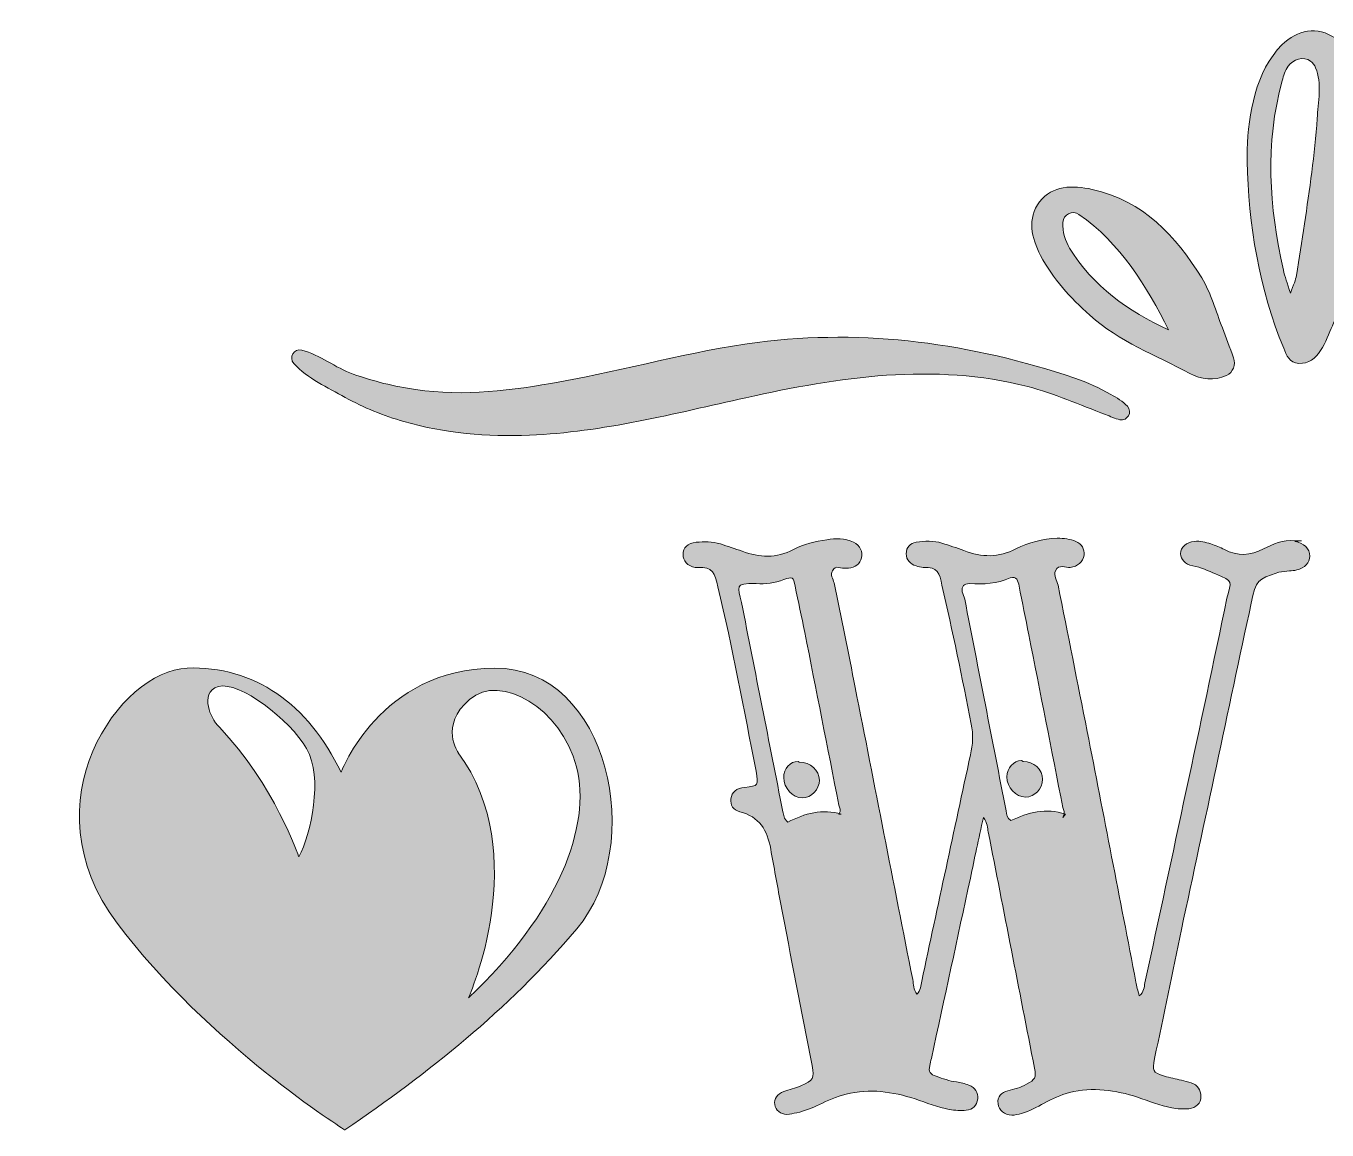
# Model space of a CAD drawing. Header units: inches. Extents: x 149 to 931, y -852 to -227.
# Drawn here: x 159.1 to 539.7, y -550.2 to -227.1 of the extents above; entities that cross this region are included whole.
import ezdxf

# ---------------------------------------------------------------- set-up
doc = ezdxf.new("R2010")
doc.units = ezdxf.units.IN
doc.header["$MEASUREMENT"] = 0
doc.layers.add('Layer 1', color=7, linetype='Continuous')

# ---------------------------------------------------------------- blocks, each defined once
blk = doc.blocks.new('block 3')
at = {"layer": 'Layer 1', "true_color": 0x278121}
h = blk.add_hatch(color=86, dxfattribs=at)
h.dxf.hatch_style = 2
edge = h.paths.add_edge_path()
edge.add_spline(control_points=[(516.35, -266.58), (516.33, -265.47), (516.34, -264.36), (516.37, -263.24), (516.68, -252.87), (518.87, -240.18), (526.53, -232.58), (531.01, -228.14), (536.81, -227.07), (542.17, -230.63), (547.46, -234.15), (550.12, -240.87), (551.36, -246.88), (552.49, -252.35), (552.53, -257.98), (552.32, -263.56), (551.87, -275.23), (550.32, -286.88), (547.21, -298.15), (545.65, -303.83), (543.69, -309.4), (541.29, -314.78), (539.37, -319.08), (537.29, -326.21), (531.43, -325.8), (528.57, -325.6), (527.95, -323.51), (527.03, -321.32), (519.99, -304.47), (516.59, -284.82), (516.35, -266.58)], knot_values=[0, 0, 0, 0, 1, 1, 1, 2, 2, 2, 3, 3, 3, 4, 4, 4, 5, 5, 5, 6, 6, 6, 7, 7, 7, 8, 8, 8, 9, 9, 9, 10, 10, 10, 10], degree=3, periodic=1)
edge = h.paths.add_edge_path()
edge.add_spline(control_points=[(536.38, -239.32), (536.04, -238.52), (535.55, -237.82), (534.88, -237.32), (532.81, -235.78), (529.74, -236.85), (528.34, -238.83), (527.45, -240.09), (527, -241.59), (526.59, -243.07), (521.51, -261.69), (522.77, -279.85), (526.94, -298.49), (527.36, -300.38), (528.06, -302.2), (529.03, -305.29), (529.91, -302.66), (530.56, -301.39), (530.76, -300.05), (532.23, -290.14), (533.98, -279.92), (535.26, -269.84), (535.93, -264.63), (536.48, -259.4), (536.82, -254.15), (537.11, -249.59), (538.25, -243.64), (536.38, -239.32)], knot_values=[0, 0, 0, 0, 1, 1, 1, 2, 2, 2, 3, 3, 3, 4, 4, 4, 5, 5, 5, 6, 6, 6, 7, 7, 7, 8, 8, 8, 9, 9, 9, 9], degree=3, periodic=1)
h = blk.add_hatch(color=86, dxfattribs=at)
h.dxf.hatch_style = 2
edge = h.paths.add_edge_path()
edge.add_spline(control_points=[(512.36, -324.19), (513.09, -326.17), (512.22, -328.44), (510.31, -329.33), (506.61, -331.04), (502.92, -330.56), (499.55, -328.74), (489.63, -323.39), (478.88, -319.48), (470.3, -311.71), (464.61, -306.56), (459.47, -301.09), (455.93, -294.24), (453.24, -289.04), (451.89, -283.39), (455.62, -278.53), (459.39, -273.63), (465.22, -273.64), (470.96, -274.88), (486, -278.15), (495.44, -288.51), (503.05, -300.8), (505.79, -305.24), (507.17, -310.52), (509.09, -315.44), (510.2, -318.27), (511.23, -321.11), (512.36, -324.19)], knot_values=[0, 0, 0, 0, 1, 1, 1, 2, 2, 2, 3, 3, 3, 4, 4, 4, 5, 5, 5, 6, 6, 6, 7, 7, 7, 8, 8, 8, 9, 9, 9, 9], degree=3, periodic=1)
edge = h.paths.add_edge_path()
edge.add_spline(control_points=[(493.33, -315.95), (487.03, -303.45), (479.19, -290.46), (467.14, -282.21), (465.18, -280.87), (462.55, -282.19), (462.41, -284.56), (462.26, -287.33), (463.21, -290.14), (464.38, -292.06), (471.21, -303.28), (481.48, -310.53), (493.33, -315.95)], knot_values=[0, 0, 0, 0, 1, 1, 1, 2, 2, 2, 3, 3, 3, 4, 4, 4, 4], degree=3, periodic=1)
h = blk.add_hatch(color=86, dxfattribs=at)
h.dxf.hatch_style = 2
edge = h.paths.add_edge_path()
edge.add_spline(control_points=[(237.43, -325.83), (235.85, -324.12), (237.51, -321.32), (239.76, -321.92), (245.21, -323.38), (249.5, -327.06), (254.76, -328.93), (260.69, -331.04), (266.84, -332.56), (273.06, -333.47), (287.33, -335.57), (301.26, -333.73), (315.28, -331.2), (334.61, -327.73), (353.56, -322.23), (373.02, -319.69), (404.6, -315.57), (435.89, -320), (465.92, -330.12), (469.6, -331.36), (473.13, -332.99), (476.5, -334.91), (478.16, -335.85), (479.98, -336.87), (481.32, -338.37), (482.83, -340.05), (481.34, -342.71), (479.11, -342.3), (477.65, -342.03), (476.29, -341.29), (474.9, -340.77), (467.35, -337.97), (459.93, -334.63), (452.16, -332.62), (424.78, -325.5), (396.87, -329.82), (369.72, -335.85), (348.78, -340.51), (327.83, -345.92), (306.39, -346.83), (294.05, -347.35), (281.54, -346.28), (269.66, -342.83), (263.71, -341.11), (257.92, -338.79), (252.5, -335.78), (247.25, -332.86), (241.56, -330.29), (237.43, -325.83)], knot_values=[0, 0, 0, 0, 1, 1, 1, 2, 2, 2, 3, 3, 3, 4, 4, 4, 5, 5, 5, 6, 6, 6, 7, 7, 7, 8, 8, 8, 9, 9, 9, 10, 10, 10, 11, 11, 11, 12, 12, 12, 13, 13, 13, 14, 14, 14, 15, 15, 15, 16, 16, 16, 16], degree=3, periodic=1)
at = {"layer": 'Layer 1', "lineweight": 0}
for points, knots in [([(516.35, -266.58), (516.33, -265.47), (516.34, -264.36), (516.37, -263.24), (516.68, -252.87), (518.87, -240.18), (526.53, -232.58), (531.01, -228.14), (536.81, -227.07), (542.17, -230.63), (547.46, -234.15), (550.12, -240.87), (551.36, -246.88), (552.49, -252.35), (552.53, -257.98), (552.32, -263.56), (551.87, -275.23), (550.32, -286.88), (547.21, -298.15), (545.65, -303.83), (543.69, -309.4), (541.29, -314.78), (539.37, -319.08), (537.29, -326.21), (531.43, -325.8), (528.57, -325.6), (527.95, -323.51), (527.03, -321.32), (519.99, -304.47), (516.59, -284.82), (516.35, -266.58)], [0, 0, 0, 0, 1, 1, 1, 2, 2, 2, 3, 3, 3, 4, 4, 4, 5, 5, 5, 6, 6, 6, 7, 7, 7, 8, 8, 8, 9, 9, 9, 10, 10, 10, 10]), ([(536.38, -239.32), (536.04, -238.52), (535.55, -237.82), (534.88, -237.32), (532.81, -235.78), (529.74, -236.85), (528.34, -238.83), (527.45, -240.09), (527, -241.59), (526.59, -243.07), (521.51, -261.69), (522.77, -279.85), (526.94, -298.49), (527.36, -300.38), (528.06, -302.2), (529.03, -305.29), (529.91, -302.66), (530.56, -301.39), (530.76, -300.05), (532.23, -290.14), (533.98, -279.92), (535.26, -269.84), (535.93, -264.63), (536.48, -259.4), (536.82, -254.15), (537.11, -249.59), (538.25, -243.64), (536.38, -239.32)], [0, 0, 0, 0, 1, 1, 1, 2, 2, 2, 3, 3, 3, 4, 4, 4, 5, 5, 5, 6, 6, 6, 7, 7, 7, 8, 8, 8, 9, 9, 9, 9]), ([(512.36, -324.19), (513.09, -326.17), (512.22, -328.44), (510.31, -329.33), (506.61, -331.04), (502.92, -330.56), (499.55, -328.74), (489.63, -323.39), (478.88, -319.48), (470.3, -311.71), (464.61, -306.56), (459.47, -301.09), (455.93, -294.24), (453.24, -289.04), (451.89, -283.39), (455.62, -278.53), (459.39, -273.63), (465.22, -273.64), (470.96, -274.88), (486, -278.15), (495.44, -288.51), (503.05, -300.8), (505.79, -305.24), (507.17, -310.52), (509.09, -315.44), (510.2, -318.27), (511.23, -321.11), (512.36, -324.19)], [0, 0, 0, 0, 1, 1, 1, 2, 2, 2, 3, 3, 3, 4, 4, 4, 5, 5, 5, 6, 6, 6, 7, 7, 7, 8, 8, 8, 9, 9, 9, 9]), ([(493.33, -315.95), (487.03, -303.45), (479.19, -290.46), (467.14, -282.21), (465.18, -280.87), (462.55, -282.19), (462.41, -284.56), (462.26, -287.33), (463.21, -290.14), (464.38, -292.06), (471.21, -303.28), (481.48, -310.53), (493.33, -315.95)], [0, 0, 0, 0, 1, 1, 1, 2, 2, 2, 3, 3, 3, 4, 4, 4, 4]), ([(237.43, -325.83), (235.85, -324.12), (237.51, -321.32), (239.76, -321.92), (245.21, -323.38), (249.5, -327.06), (254.76, -328.93), (260.69, -331.04), (266.84, -332.56), (273.06, -333.47), (287.33, -335.57), (301.26, -333.73), (315.28, -331.2), (334.61, -327.73), (353.56, -322.23), (373.02, -319.69), (404.6, -315.57), (435.89, -320), (465.92, -330.12), (469.6, -331.36), (473.13, -332.99), (476.5, -334.91), (478.16, -335.85), (479.98, -336.87), (481.32, -338.37), (482.83, -340.05), (481.34, -342.71), (479.11, -342.3), (477.65, -342.03), (476.29, -341.29), (474.9, -340.77), (467.35, -337.97), (459.93, -334.63), (452.16, -332.62), (424.78, -325.5), (396.87, -329.82), (369.72, -335.85), (348.78, -340.51), (327.83, -345.92), (306.39, -346.83), (294.05, -347.35), (281.54, -346.28), (269.66, -342.83), (263.71, -341.11), (257.92, -338.79), (252.5, -335.78), (247.25, -332.86), (241.56, -330.29), (237.43, -325.83)], [0, 0, 0, 0, 1, 1, 1, 2, 2, 2, 3, 3, 3, 4, 4, 4, 5, 5, 5, 6, 6, 6, 7, 7, 7, 8, 8, 8, 9, 9, 9, 10, 10, 10, 11, 11, 11, 12, 12, 12, 13, 13, 13, 14, 14, 14, 15, 15, 15, 16, 16, 16, 16])]:
    blk.add_open_spline(points, degree=3, knots=knots, dxfattribs=at)
blk = doc.blocks.new('block 5')
at = {"layer": 'Layer 1', "true_color": 0xf4d561}
h = blk.add_hatch(color=41, dxfattribs=at)
h.dxf.hatch_style = 2
edge = h.paths.add_edge_path()
edge.add_spline(control_points=[(530.36, -377.93), (532.98, -378.41), (534.64, -380.07), (534.64, -382.21), (534.64, -384.11), (533.22, -385.77), (530.84, -386.25), (530.13, -386.48), (529.41, -386.48), (528.7, -386.48), (527.75, -386.72), (526.57, -386.72), (525.62, -386.96), (519.2, -389.1), (518.97, -389.1), (517.54, -395.98), (510.65, -427.81), (504, -459.63), (497.12, -491.45), (494.5, -504.04), (491.89, -516.63), (489.28, -529.21), (488.57, -533.01), (488.57, -533.25), (492.13, -534.44), (493.79, -534.91), (495.45, -535.15), (497.12, -535.63), (498.07, -535.86), (499.02, -536.1), (499.97, -536.34), (501.87, -537.05), (502.82, -538.48), (502.82, -540.38), (502.82, -542.28), (501.39, -543.7), (499.25, -543.94), (497.59, -544.17), (495.93, -543.94), (494.27, -543.7), (490.94, -542.99), (487.62, -541.8), (484.29, -540.61), (477.88, -538.48), (471.23, -537.53), (464.34, -539.19), (461.73, -539.9), (459.36, -541.09), (456.98, -542.28), (454.84, -543.46), (452.71, -544.65), (450.33, -545.36), (449.38, -545.6), (448.43, -545.84), (447.48, -545.84), (445.34, -545.84), (443.68, -544.41), (443.45, -542.51), (443.21, -540.38), (444.4, -539.19), (446.29, -538.71), (448.19, -538.24), (450.09, -537.76), (451.76, -536.81), (454.37, -535.39), (454.61, -534.91), (454.13, -532.06), (449.62, -509.03), (445.11, -485.99), (440.59, -462.95), (440.36, -461.77), (440.36, -460.34), (439.17, -458.68), (437.74, -465.09), (436.56, -470.79), (435.37, -476.49), (431.57, -494.07), (427.77, -511.64), (423.97, -529.21), (423.73, -529.93), (423.73, -530.64), (423.5, -531.35), (423.02, -533.01), (423.73, -533.96), (425.4, -534.44), (427.3, -535.15), (429.2, -535.86), (431.33, -536.1), (432.52, -536.34), (433.71, -536.58), (434.9, -537.05), (436.8, -537.76), (437.74, -539.19), (437.51, -541.09), (437.27, -542.99), (436.08, -544.17), (434.18, -544.41), (432.52, -544.65), (430.86, -544.41), (429.2, -544.17), (425.87, -543.46), (422.55, -542.28), (419.22, -541.09), (412.57, -538.95), (405.92, -538), (399.03, -539.66), (396.18, -540.38), (393.57, -541.56), (391.2, -542.75), (389.06, -543.7), (386.92, -544.65), (384.55, -545.12), (383.6, -545.36), (382.65, -545.6), (381.7, -545.6), (379.8, -545.6), (378.37, -544.41), (378.14, -542.75), (377.9, -541.09), (378.85, -539.66), (380.75, -538.95), (382.41, -538.24), (384.07, -538), (385.74, -537.29), (389.53, -535.63), (389.77, -535.15), (389.06, -531.35), (385.97, -515.44), (382.89, -499.53), (379.8, -483.62), (378.85, -478.39), (377.9, -473.17), (376.95, -467.94), (376, -462.48), (373.62, -458.44), (367.92, -457.02), (366.02, -456.54), (365.07, -455.12), (365.31, -453.22), (365.55, -451.32), (366.97, -450.13), (369.35, -449.89), (373.39, -449.42), (373.39, -449.42), (372.67, -445.14), (369.11, -427.09), (365.79, -409.04), (361.51, -391.23), (360.56, -387.2), (360.09, -385.3), (355.57, -385.53), (355.34, -385.53), (355.1, -385.53), (354.86, -385.53), (352.49, -385.06), (351.3, -383.63), (351.3, -381.73), (351.3, -379.83), (352.72, -378.41), (355.1, -378.17), (357.47, -377.93), (359.85, -377.93), (362.22, -378.65), (364.36, -379.36), (366.5, -380.07), (368.64, -380.78), (373.62, -382.68), (378.61, -382.92), (383.6, -380.31), (386.69, -378.65), (390.01, -377.93), (393.34, -377.46), (395.95, -376.98), (398.56, -376.98), (401.17, -378.17), (403.07, -379.12), (404.02, -381.02), (403.55, -382.68), (403.07, -384.58), (401.65, -385.53), (399.75, -385.77), (399.51, -385.77), (399.27, -385.77), (399.03, -385.77), (397.61, -386.01), (395.95, -384.58), (395, -386.48), (394.29, -387.67), (395.24, -388.86), (395.47, -390.05), (397.61, -400.26), (399.75, -410.47), (401.65, -420.68), (407.35, -449.18), (412.81, -477.68), (418.51, -506.18), (418.75, -507.6), (418.75, -509.03), (419.7, -510.45), (420.88, -509.26), (420.88, -507.84), (421.12, -506.65), (425.87, -484.57), (430.62, -462.48), (435.37, -440.39), (436.08, -437.31), (436.32, -434.46), (435.61, -431.37), (433, -417.83), (430.14, -404.29), (427.06, -390.76), (426.35, -387.2), (425.87, -385.3), (421.6, -385.53), (420.88, -385.53), (420.17, -385.3), (419.46, -385.06), (417.8, -384.58), (416.61, -383.4), (416.61, -381.5), (416.61, -379.6), (417.8, -378.41), (419.46, -378.17), (422.07, -377.7), (424.68, -377.7), (427.06, -378.41), (429.2, -379.12), (431.33, -379.83), (433.47, -380.55), (438.69, -382.68), (443.68, -382.68), (448.67, -380.07), (452.47, -378.17), (456.51, -377.22), (460.78, -376.98), (462.68, -376.98), (464.58, -377.22), (466.24, -377.93), (467.91, -378.65), (468.86, -380.07), (468.62, -381.97), (468.38, -383.87), (466.72, -385.3), (464.58, -385.53), (463.16, -385.77), (461.26, -384.35), (460.31, -386.48), (459.59, -387.91), (460.78, -389.33), (461.02, -390.76), (463.87, -405.01), (466.72, -419.26), (469.57, -433.51), (474.32, -457.97), (479.07, -482.43), (483.82, -506.89), (484.06, -508.08), (484.29, -509.26), (484.77, -510.93), (486.19, -509.74), (486.19, -508.31), (486.43, -507.13), (494.5, -469.6), (502.58, -432.08), (510.42, -394.56), (511.6, -389.33), (512.55, -389.81), (507.09, -387.43), (504.95, -386.48), (502.82, -385.53), (500.44, -385.06), (498.07, -384.58), (496.88, -383.16), (496.88, -381.5), (496.88, -379.6), (498.54, -378.17), (500.92, -377.93), (502.58, -377.7), (504.24, -378.17), (505.67, -378.65), (507.09, -379.12), (508.52, -379.6), (509.7, -380.31), (513.5, -382.21), (517.3, -382.21), (521.1, -380.07), (523.95, -378.65), (526.8, -377.46), (530.13, -377.7), (530.84, -377.7), (531.55, -377.7), (532.27, -377.7), (532.27, -377.7), (530.36, -377.93), (530.36, -377.93)], knot_values=[0, 0, 0, 0, 1, 1, 1, 2, 2, 2, 3, 3, 3, 4, 4, 4, 5, 5, 5, 6, 6, 6, 7, 7, 7, 8, 8, 8, 9, 9, 9, 10, 10, 10, 11, 11, 11, 12, 12, 12, 13, 13, 13, 14, 14, 14, 15, 15, 15, 16, 16, 16, 17, 17, 17, 18, 18, 18, 19, 19, 19, 20, 20, 20, 21, 21, 21, 22, 22, 22, 23, 23, 23, 24, 24, 24, 25, 25, 25, 26, 26, 26, 27, 27, 27, 28, 28, 28, 29, 29, 29, 30, 30, 30, 31, 31, 31, 32, 32, 32, 33, 33, 33, 34, 34, 34, 35, 35, 35, 36, 36, 36, 37, 37, 37, 38, 38, 38, 39, 39, 39, 40, 40, 40, 41, 41, 41, 42, 42, 42, 43, 43, 43, 44, 44, 44, 45, 45, 45, 46, 46, 46, 47, 47, 47, 48, 48, 48, 49, 49, 49, 50, 50, 50, 51, 51, 51, 52, 52, 52, 53, 53, 53, 54, 54, 54, 55, 55, 55, 56, 56, 56, 57, 57, 57, 58, 58, 58, 59, 59, 59, 60, 60, 60, 61, 61, 61, 62, 62, 62, 63, 63, 63, 64, 64, 64, 65, 65, 65, 66, 66, 66, 67, 67, 67, 68, 68, 68, 69, 69, 69, 70, 70, 70, 71, 71, 71, 72, 72, 72, 73, 73, 73, 74, 74, 74, 75, 75, 75, 76, 76, 76, 77, 77, 77, 78, 78, 78, 79, 79, 79, 80, 80, 80, 81, 81, 81, 82, 82, 82, 83, 83, 83, 84, 84, 84, 85, 85, 85, 86, 86, 86, 87, 87, 87, 88, 88, 88, 89, 89, 89, 90, 90, 90, 91, 91, 91, 92, 92, 92, 93, 93, 93, 94, 94, 94, 95, 95, 95, 96, 96, 96, 97, 97, 97, 98, 98, 98, 98], degree=3, periodic=1)
edge = h.paths.add_edge_path()
edge.add_spline(control_points=[(396.9, -457.73), (397.61, -456.54), (397.13, -455.83), (396.9, -455.12), (393.57, -438.26), (390.25, -421.39), (386.92, -404.53), (385.97, -400.02), (385.02, -395.51), (384.07, -391), (383.6, -388.38), (383.36, -388.15), (380.75, -389.1), (378.14, -390.05), (375.52, -390.52), (372.67, -390.28), (366.02, -390.05), (367.45, -391.23), (368.4, -395.75), (372.44, -416.17), (376.47, -436.59), (380.51, -457.02), (380.75, -457.97), (380.75, -459.15), (381.94, -460.1), (386.92, -457.49), (392.15, -456.07), (397.61, -457.73), (397.61, -457.73), (396.9, -457.73), (396.9, -457.73)], knot_values=[0, 0, 0, 0, 1, 1, 1, 2, 2, 2, 3, 3, 3, 4, 4, 4, 5, 5, 5, 6, 6, 6, 7, 7, 7, 8, 8, 8, 9, 9, 9, 10, 10, 10, 10], degree=3, periodic=1)
edge = h.paths.add_edge_path()
edge.add_spline(control_points=[(385.26, -442.53), (388.58, -442.53), (391.2, -444.91), (391.2, -447.75), (391.2, -450.61), (388.82, -452.98), (386.21, -452.98), (383.36, -452.98), (380.75, -450.13), (380.75, -447.04), (380.75, -444.43), (382.65, -442.29), (385.02, -442.29), (385.02, -442.29), (385.26, -442.53), (385.26, -442.53)], knot_values=[0, 0, 0, 0, 1, 1, 1, 2, 2, 2, 3, 3, 3, 4, 4, 4, 5, 5, 5, 5], degree=3, periodic=1)
edge = h.paths.add_edge_path()
edge.add_spline(control_points=[(462.44, -458.68), (463.16, -457.25), (462.68, -456.54), (462.44, -455.83), (459.12, -438.97), (455.79, -422.11), (452.47, -405.24), (451.52, -400.5), (450.57, -395.75), (449.62, -391), (449.38, -389.57), (448.91, -387.91), (447.01, -388.62), (443.21, -390.28), (439.17, -390.52), (435.13, -390.28), (433.47, -390.28), (432.76, -391), (433, -392.66), (433.23, -393.37), (433.47, -394.08), (433.71, -394.8), (437.74, -415.46), (441.78, -436.12), (445.82, -456.78), (446.06, -457.73), (446.06, -458.92), (447.24, -459.63), (452.23, -457.25), (457.46, -455.83), (463.16, -457.73), (463.16, -457.73), (462.44, -458.68), (462.44, -458.68)], knot_values=[0, 0, 0, 0, 1, 1, 1, 2, 2, 2, 3, 3, 3, 4, 4, 4, 5, 5, 5, 6, 6, 6, 7, 7, 7, 8, 8, 8, 9, 9, 9, 10, 10, 10, 11, 11, 11, 11], degree=3, periodic=1)
edge = h.paths.add_edge_path()
edge.add_spline(control_points=[(450.81, -442.29), (453.89, -442.29), (456.51, -444.67), (456.51, -447.52), (456.51, -450.37), (454.13, -452.74), (451.52, -452.74), (448.67, -452.74), (446.06, -449.89), (446.06, -446.8), (446.06, -444.19), (447.96, -442.06), (450.33, -442.06), (450.33, -442.06), (450.81, -442.29), (450.81, -442.29)], knot_values=[0, 0, 0, 0, 1, 1, 1, 2, 2, 2, 3, 3, 3, 4, 4, 4, 5, 5, 5, 5], degree=3, periodic=1)
at = {"layer": 'Layer 1', "lineweight": 0}
for points, knots in [([(530.36, -377.93), (532.98, -378.41), (534.64, -380.07), (534.64, -382.21), (534.64, -384.11), (533.22, -385.77), (530.84, -386.25), (530.13, -386.48), (529.41, -386.48), (528.7, -386.48), (527.75, -386.72), (526.57, -386.72), (525.62, -386.96), (519.2, -389.1), (518.97, -389.1), (517.54, -395.98), (510.65, -427.81), (504, -459.63), (497.12, -491.45), (494.5, -504.04), (491.89, -516.63), (489.28, -529.21), (488.57, -533.01), (488.57, -533.25), (492.13, -534.44), (493.79, -534.91), (495.45, -535.15), (497.12, -535.63), (498.07, -535.86), (499.02, -536.1), (499.97, -536.34), (501.87, -537.05), (502.82, -538.48), (502.82, -540.38), (502.82, -542.28), (501.39, -543.7), (499.25, -543.94), (497.59, -544.17), (495.93, -543.94), (494.27, -543.7), (490.94, -542.99), (487.62, -541.8), (484.29, -540.61), (477.88, -538.48), (471.23, -537.53), (464.34, -539.19), (461.73, -539.9), (459.36, -541.09), (456.98, -542.28), (454.84, -543.46), (452.71, -544.65), (450.33, -545.36), (449.38, -545.6), (448.43, -545.84), (447.48, -545.84), (445.34, -545.84), (443.68, -544.41), (443.45, -542.51), (443.21, -540.38), (444.4, -539.19), (446.29, -538.71), (448.19, -538.24), (450.09, -537.76), (451.76, -536.81), (454.37, -535.39), (454.61, -534.91), (454.13, -532.06), (449.62, -509.03), (445.11, -485.99), (440.59, -462.95), (440.36, -461.77), (440.36, -460.34), (439.17, -458.68), (437.74, -465.09), (436.56, -470.79), (435.37, -476.49), (431.57, -494.07), (427.77, -511.64), (423.97, -529.21), (423.73, -529.93), (423.73, -530.64), (423.5, -531.35), (423.02, -533.01), (423.73, -533.96), (425.4, -534.44), (427.3, -535.15), (429.2, -535.86), (431.33, -536.1), (432.52, -536.34), (433.71, -536.58), (434.9, -537.05), (436.8, -537.76), (437.74, -539.19), (437.51, -541.09), (437.27, -542.99), (436.08, -544.17), (434.18, -544.41), (432.52, -544.65), (430.86, -544.41), (429.2, -544.17), (425.87, -543.46), (422.55, -542.28), (419.22, -541.09), (412.57, -538.95), (405.92, -538), (399.03, -539.66), (396.18, -540.38), (393.57, -541.56), (391.2, -542.75), (389.06, -543.7), (386.92, -544.65), (384.55, -545.12), (383.6, -545.36), (382.65, -545.6), (381.7, -545.6), (379.8, -545.6), (378.37, -544.41), (378.14, -542.75), (377.9, -541.09), (378.85, -539.66), (380.75, -538.95), (382.41, -538.24), (384.07, -538), (385.74, -537.29), (389.53, -535.63), (389.77, -535.15), (389.06, -531.35), (385.97, -515.44), (382.89, -499.53), (379.8, -483.62), (378.85, -478.39), (377.9, -473.17), (376.95, -467.94), (376, -462.48), (373.62, -458.44), (367.92, -457.02), (366.02, -456.54), (365.07, -455.12), (365.31, -453.22), (365.55, -451.32), (366.97, -450.13), (369.35, -449.89), (373.39, -449.42), (373.39, -449.42), (372.67, -445.14), (369.11, -427.09), (365.79, -409.04), (361.51, -391.23), (360.56, -387.2), (360.09, -385.3), (355.57, -385.53), (355.34, -385.53), (355.1, -385.53), (354.86, -385.53), (352.49, -385.06), (351.3, -383.63), (351.3, -381.73), (351.3, -379.83), (352.72, -378.41), (355.1, -378.17), (357.47, -377.93), (359.85, -377.93), (362.22, -378.65), (364.36, -379.36), (366.5, -380.07), (368.64, -380.78), (373.62, -382.68), (378.61, -382.92), (383.6, -380.31), (386.69, -378.65), (390.01, -377.93), (393.34, -377.46), (395.95, -376.98), (398.56, -376.98), (401.17, -378.17), (403.07, -379.12), (404.02, -381.02), (403.55, -382.68), (403.07, -384.58), (401.65, -385.53), (399.75, -385.77), (399.51, -385.77), (399.27, -385.77), (399.03, -385.77), (397.61, -386.01), (395.95, -384.58), (395, -386.48), (394.29, -387.67), (395.24, -388.86), (395.47, -390.05), (397.61, -400.26), (399.75, -410.47), (401.65, -420.68), (407.35, -449.18), (412.81, -477.68), (418.51, -506.18), (418.75, -507.6), (418.75, -509.03), (419.7, -510.45), (420.88, -509.26), (420.88, -507.84), (421.12, -506.65), (425.87, -484.57), (430.62, -462.48), (435.37, -440.39), (436.08, -437.31), (436.32, -434.46), (435.61, -431.37), (433, -417.83), (430.14, -404.29), (427.06, -390.76), (426.35, -387.2), (425.87, -385.3), (421.6, -385.53), (420.88, -385.53), (420.17, -385.3), (419.46, -385.06), (417.8, -384.58), (416.61, -383.4), (416.61, -381.5), (416.61, -379.6), (417.8, -378.41), (419.46, -378.17), (422.07, -377.7), (424.68, -377.7), (427.06, -378.41), (429.2, -379.12), (431.33, -379.83), (433.47, -380.55), (438.69, -382.68), (443.68, -382.68), (448.67, -380.07), (452.47, -378.17), (456.51, -377.22), (460.78, -376.98), (462.68, -376.98), (464.58, -377.22), (466.24, -377.93), (467.91, -378.65), (468.86, -380.07), (468.62, -381.97), (468.38, -383.87), (466.72, -385.3), (464.58, -385.53), (463.16, -385.77), (461.26, -384.35), (460.31, -386.48), (459.59, -387.91), (460.78, -389.33), (461.02, -390.76), (463.87, -405.01), (466.72, -419.26), (469.57, -433.51), (474.32, -457.97), (479.07, -482.43), (483.82, -506.89), (484.06, -508.08), (484.29, -509.26), (484.77, -510.93), (486.19, -509.74), (486.19, -508.31), (486.43, -507.13), (494.5, -469.6), (502.58, -432.08), (510.42, -394.56), (511.6, -389.33), (512.55, -389.81), (507.09, -387.43), (504.95, -386.48), (502.82, -385.53), (500.44, -385.06), (498.07, -384.58), (496.88, -383.16), (496.88, -381.5), (496.88, -379.6), (498.54, -378.17), (500.92, -377.93), (502.58, -377.7), (504.24, -378.17), (505.67, -378.65), (507.09, -379.12), (508.52, -379.6), (509.7, -380.31), (513.5, -382.21), (517.3, -382.21), (521.1, -380.07), (523.95, -378.65), (526.8, -377.46), (530.13, -377.7), (530.84, -377.7), (531.55, -377.7), (532.27, -377.7), (532.27, -377.7), (530.36, -377.93), (530.36, -377.93)], [0, 0, 0, 0, 1, 1, 1, 2, 2, 2, 3, 3, 3, 4, 4, 4, 5, 5, 5, 6, 6, 6, 7, 7, 7, 8, 8, 8, 9, 9, 9, 10, 10, 10, 11, 11, 11, 12, 12, 12, 13, 13, 13, 14, 14, 14, 15, 15, 15, 16, 16, 16, 17, 17, 17, 18, 18, 18, 19, 19, 19, 20, 20, 20, 21, 21, 21, 22, 22, 22, 23, 23, 23, 24, 24, 24, 25, 25, 25, 26, 26, 26, 27, 27, 27, 28, 28, 28, 29, 29, 29, 30, 30, 30, 31, 31, 31, 32, 32, 32, 33, 33, 33, 34, 34, 34, 35, 35, 35, 36, 36, 36, 37, 37, 37, 38, 38, 38, 39, 39, 39, 40, 40, 40, 41, 41, 41, 42, 42, 42, 43, 43, 43, 44, 44, 44, 45, 45, 45, 46, 46, 46, 47, 47, 47, 48, 48, 48, 49, 49, 49, 50, 50, 50, 51, 51, 51, 52, 52, 52, 53, 53, 53, 54, 54, 54, 55, 55, 55, 56, 56, 56, 57, 57, 57, 58, 58, 58, 59, 59, 59, 60, 60, 60, 61, 61, 61, 62, 62, 62, 63, 63, 63, 64, 64, 64, 65, 65, 65, 66, 66, 66, 67, 67, 67, 68, 68, 68, 69, 69, 69, 70, 70, 70, 71, 71, 71, 72, 72, 72, 73, 73, 73, 74, 74, 74, 75, 75, 75, 76, 76, 76, 77, 77, 77, 78, 78, 78, 79, 79, 79, 80, 80, 80, 81, 81, 81, 82, 82, 82, 83, 83, 83, 84, 84, 84, 85, 85, 85, 86, 86, 86, 87, 87, 87, 88, 88, 88, 89, 89, 89, 90, 90, 90, 91, 91, 91, 92, 92, 92, 93, 93, 93, 94, 94, 94, 95, 95, 95, 96, 96, 96, 97, 97, 97, 98, 98, 98, 98]), ([(396.9, -457.73), (397.61, -456.54), (397.13, -455.83), (396.9, -455.12), (393.57, -438.26), (390.25, -421.39), (386.92, -404.53), (385.97, -400.02), (385.02, -395.51), (384.07, -391), (383.6, -388.38), (383.36, -388.15), (380.75, -389.1), (378.14, -390.05), (375.52, -390.52), (372.67, -390.28), (366.02, -390.05), (367.45, -391.23), (368.4, -395.75), (372.44, -416.17), (376.47, -436.59), (380.51, -457.02), (380.75, -457.97), (380.75, -459.15), (381.94, -460.1), (386.92, -457.49), (392.15, -456.07), (397.61, -457.73), (397.61, -457.73), (396.9, -457.73), (396.9, -457.73)], [0, 0, 0, 0, 1, 1, 1, 2, 2, 2, 3, 3, 3, 4, 4, 4, 5, 5, 5, 6, 6, 6, 7, 7, 7, 8, 8, 8, 9, 9, 9, 10, 10, 10, 10]), ([(462.44, -458.68), (463.16, -457.25), (462.68, -456.54), (462.44, -455.83), (459.12, -438.97), (455.79, -422.11), (452.47, -405.24), (451.52, -400.5), (450.57, -395.75), (449.62, -391), (449.38, -389.57), (448.91, -387.91), (447.01, -388.62), (443.21, -390.28), (439.17, -390.52), (435.13, -390.28), (433.47, -390.28), (432.76, -391), (433, -392.66), (433.23, -393.37), (433.47, -394.08), (433.71, -394.8), (437.74, -415.46), (441.78, -436.12), (445.82, -456.78), (446.06, -457.73), (446.06, -458.92), (447.24, -459.63), (452.23, -457.25), (457.46, -455.83), (463.16, -457.73), (463.16, -457.73), (462.44, -458.68), (462.44, -458.68)], [0, 0, 0, 0, 1, 1, 1, 2, 2, 2, 3, 3, 3, 4, 4, 4, 5, 5, 5, 6, 6, 6, 7, 7, 7, 8, 8, 8, 9, 9, 9, 10, 10, 10, 11, 11, 11, 11]), ([(385.26, -442.53), (388.58, -442.53), (391.2, -444.91), (391.2, -447.75), (391.2, -450.61), (388.82, -452.98), (386.21, -452.98), (383.36, -452.98), (380.75, -450.13), (380.75, -447.04), (380.75, -444.43), (382.65, -442.29), (385.02, -442.29), (385.02, -442.29), (385.26, -442.53), (385.26, -442.53)], [0, 0, 0, 0, 1, 1, 1, 2, 2, 2, 3, 3, 3, 4, 4, 4, 5, 5, 5, 5]), ([(450.81, -442.29), (453.89, -442.29), (456.51, -444.67), (456.51, -447.52), (456.51, -450.37), (454.13, -452.74), (451.52, -452.74), (448.67, -452.74), (446.06, -449.89), (446.06, -446.8), (446.06, -444.19), (447.96, -442.06), (450.33, -442.06), (450.33, -442.06), (450.81, -442.29), (450.81, -442.29)], [0, 0, 0, 0, 1, 1, 1, 2, 2, 2, 3, 3, 3, 4, 4, 4, 5, 5, 5, 5])]:
    blk.add_open_spline(points, degree=3, knots=knots, dxfattribs=at)
blk = doc.blocks.new('block 2')
at = {"layer": 'Layer 1', "true_color": 0xe43b40}
h = blk.add_hatch(color=13, dxfattribs=at)
h.dxf.hatch_style = 2
edge = h.paths.add_edge_path()
edge.add_spline(control_points=[(238.93, -470.27), (242.41, -463.48), (246.11, -447.07), (241.18, -438.57), (236.25, -430.08), (221.54, -418.68), (215.37, -420.4), (212.28, -421.26), (211.98, -423.85), (212.45, -426.23), (212.9, -428.52), (214.04, -430.62), (215.66, -432.3), (231.65, -448.97), (238.93, -470.27), (238.93, -470.27), (238.93, -470.27), (238.93, -470.27), (238.93, -470.27)], knot_values=[0, 0, 0, 0, 1, 1, 1, 2, 2, 2, 3, 3, 3, 4, 4, 4, 5, 5, 5, 6, 6, 6, 6], degree=3, periodic=1)
edge = h.paths.add_edge_path()
edge.add_spline(control_points=[(288.55, -511.51), (314.74, -486.78), (324.63, -461.16), (320.15, -443.92), (315.68, -426.68), (297.89, -416.35), (288.88, -424.14), (279.87, -431.94), (285.56, -439.77), (285.56, -439.77), (307.44, -469.44), (288.55, -511.51), (288.55, -511.51), (288.55, -511.51), (288.55, -511.51), (288.55, -511.51)], knot_values=[0, 0, 0, 0, 1, 1, 1, 2, 2, 2, 3, 3, 3, 4, 4, 4, 5, 5, 5, 5], degree=3, periodic=1)
edge = h.paths.add_edge_path()
edge.add_spline(control_points=[(251.25, -445.49), (251.25, -445.49), (262.69, -415.16), (296.17, -414.99), (329.66, -414.83), (340.76, -467.12), (320.21, -491.32), (299.65, -515.52), (276.95, -533.28), (252.41, -550.18), (252.41, -550.18), (212.46, -525.14), (185.78, -489.67), (159.09, -454.19), (186.66, -415.74), (206.22, -414.99), (225.78, -414.25), (241.69, -425.46), (251.25, -445.49), (251.25, -445.49), (251.25, -445.49), (251.25, -445.49)], knot_values=[0, 0, 0, 0, 1, 1, 1, 2, 2, 2, 3, 3, 3, 4, 4, 4, 5, 5, 5, 6, 6, 6, 7, 7, 7, 7], degree=3, periodic=1)
at = {"layer": 'Layer 1', "lineweight": 0}
for points, knots in [([(251.25, -445.49), (251.25, -445.49), (262.69, -415.16), (296.17, -414.99), (329.66, -414.83), (340.76, -467.12), (320.21, -491.32), (299.65, -515.52), (276.95, -533.28), (252.41, -550.18), (252.41, -550.18), (212.46, -525.14), (185.78, -489.67), (159.09, -454.19), (186.66, -415.74), (206.22, -414.99), (225.78, -414.25), (241.69, -425.46), (251.25, -445.49), (251.25, -445.49), (251.25, -445.49), (251.25, -445.49)], [0, 0, 0, 0, 1, 1, 1, 2, 2, 2, 3, 3, 3, 4, 4, 4, 5, 5, 5, 6, 6, 6, 7, 7, 7, 7]), ([(288.55, -511.51), (314.74, -486.78), (324.63, -461.16), (320.15, -443.92), (315.68, -426.68), (297.89, -416.35), (288.88, -424.14), (279.87, -431.94), (285.56, -439.77), (285.56, -439.77), (307.44, -469.44), (288.55, -511.51), (288.55, -511.51), (288.55, -511.51), (288.55, -511.51), (288.55, -511.51)], [0, 0, 0, 0, 1, 1, 1, 2, 2, 2, 3, 3, 3, 4, 4, 4, 5, 5, 5, 5]), ([(238.93, -470.27), (242.41, -463.48), (246.11, -447.07), (241.18, -438.57), (236.25, -430.08), (221.54, -418.68), (215.37, -420.4), (212.28, -421.26), (211.98, -423.85), (212.45, -426.23), (212.9, -428.52), (214.04, -430.62), (215.66, -432.3), (231.65, -448.97), (238.93, -470.27), (238.93, -470.27), (238.93, -470.27), (238.93, -470.27), (238.93, -470.27)], [0, 0, 0, 0, 1, 1, 1, 2, 2, 2, 3, 3, 3, 4, 4, 4, 5, 5, 5, 6, 6, 6, 6])]:
    blk.add_open_spline(points, degree=3, knots=knots, dxfattribs=at)
at = {"layer": 'Layer 1'}
for name in ['block 3', 'block 5']:
    blk.add_blockref(name, (0, 0), dxfattribs=at)

msp = doc.modelspace()

# ---------------------------------------------------------------- block references
at = {"layer": 'Layer 1'}
msp.add_blockref('block 2', (0, 0), dxfattribs=at)

doc.saveas('drawing.dxf')
